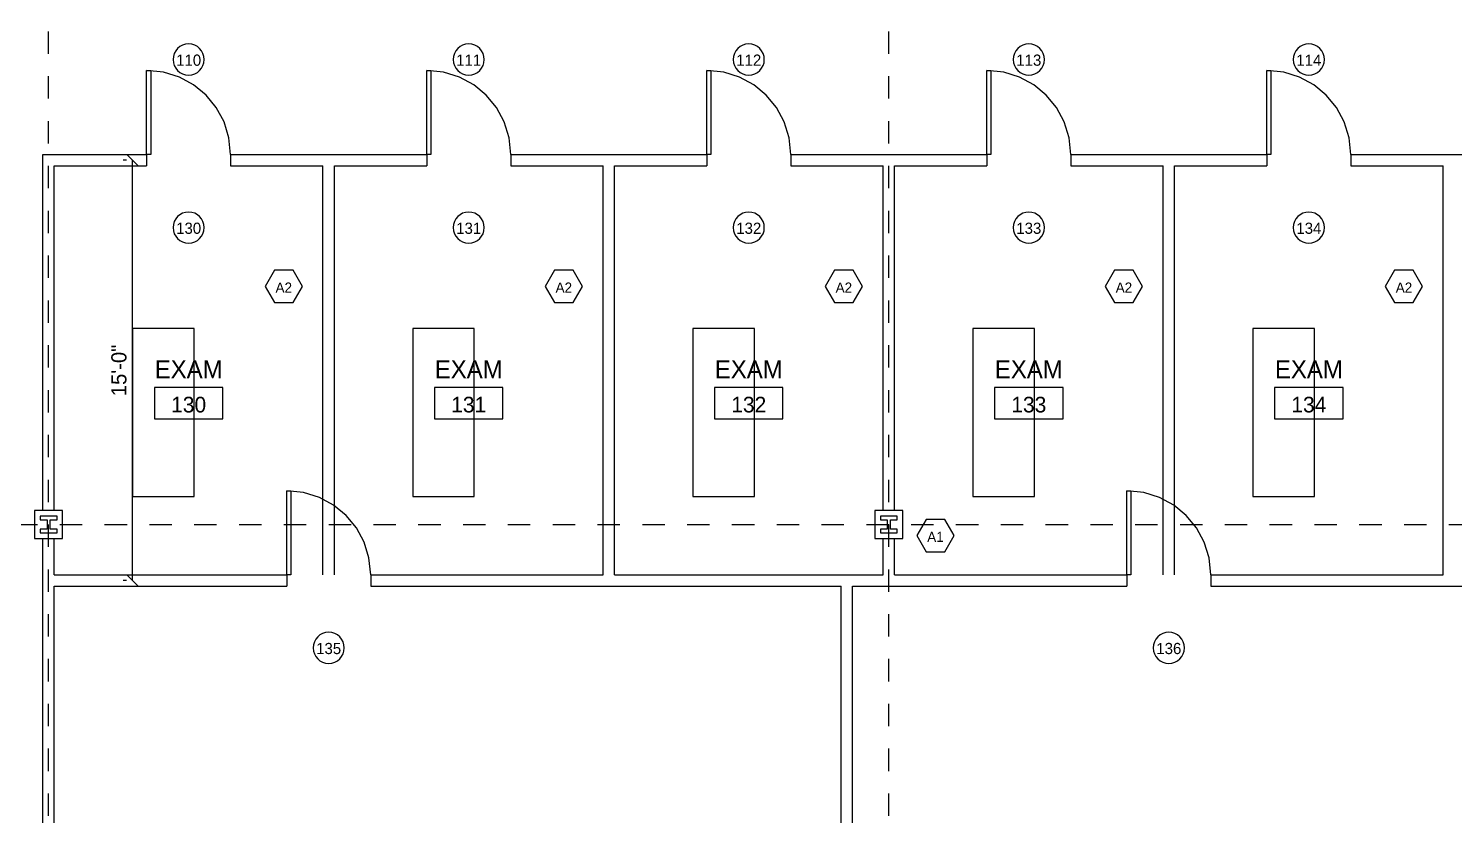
# Model space of a CAD drawing. Header units: inches. Extents: x 0.5 to 35.5, y 0.5 to 23.5.
# Drawn here: x 6.85 to 13.22, y 10.23 to 13.74 of the extents above; entities that cross this region are included whole.
import ezdxf
from ezdxf.enums import TextEntityAlignment as Align

# ---------------------------------------------------------------- set-up
doc = ezdxf.new("R2010")
doc.units = ezdxf.units.IN
doc.linetypes.add('DASHED', pattern=[0.125, 0.0833, -0.0417])
for name, color, linetype in [('A-ANNO-DIMS', 7, 'CONTINUOUS'), ('A-ANNO-SYMB', 5, 'CONTINUOUS'), ('A-ANNO-TEXT', 3, 'CONTINUOUS'), ('A-COLS', 1, 'CONTINUOUS'), ('A-DOOR', 4, 'CONTINUOUS'), ('A-FURN', 4, 'CONTINUOUS'), ('A-WALL', 2, 'CONTINUOUS'), ('S-GRID', 1, 'CONTINUOUS')]:
    doc.layers.add(name, color=color, linetype=linetype)

msp = doc.modelspace()

# ---------------------------------------------------------------- linework, layer by layer
at = {"layer": 'A-ANNO-DIMS'}
for p, q in [((7.344, 13.12823), (7.29489, 13.17733)), ((7.29167, 13.15278), (7.27778, 13.15278)), ((7.31944, 11.27778), (7.31944, 13.15278)), ((7.29167, 11.27778), (7.27778, 11.27778)), ((7.344, 11.25323), (7.29489, 11.30233))]:
    msp.add_line(p, q, dxfattribs=at)
at = {"layer": 'A-ANNO-SYMB'}
for p, q in [((7.50546, 13.62942), (7.50141, 13.61638)), ((7.51186, 13.64121), (7.50546, 13.62942)), ((7.52034, 13.65149), (7.51186, 13.64121)), ((7.53062, 13.65997), (7.52034, 13.65149)), ((7.54241, 13.66637), (7.53062, 13.65997)), ((7.55545, 13.67042), (7.54241, 13.66637)), ((7.56944, 13.67183), (7.55545, 13.67042)), ((7.58344, 13.67042), (7.56944, 13.67183)), ((7.59648, 13.66637), (7.58344, 13.67042)), ((7.60827, 13.65997), (7.59648, 13.66637)), ((7.61855, 13.65149), (7.60827, 13.65997)), ((7.62703, 13.64121), (7.61855, 13.65149)), ((7.63343, 13.62942), (7.62703, 13.64121)), ((7.63748, 13.61638), (7.63343, 13.62942)), ((8.75546, 13.62942), (8.75141, 13.61638)), ((8.76186, 13.64121), (8.75546, 13.62942)), ((8.77034, 13.65149), (8.76186, 13.64121)), ((8.78062, 13.65997), (8.77034, 13.65149)), ((8.79241, 13.66637), (8.78062, 13.65997)), ((8.80545, 13.67042), (8.79241, 13.66637)), ((8.81944, 13.67183), (8.80545, 13.67042)), ((8.83344, 13.67042), (8.81944, 13.67183)), ((8.84648, 13.66637), (8.83344, 13.67042)), ((8.85827, 13.65997), (8.84648, 13.66637)), ((8.86855, 13.65149), (8.85827, 13.65997)), ((8.87703, 13.64121), (8.86855, 13.65149)), ((8.88343, 13.62942), (8.87703, 13.64121)), ((8.88748, 13.61638), (8.88343, 13.62942)), ((10.00546, 13.62942), (10.00141, 13.61638)), ((10.01186, 13.64121), (10.00546, 13.62942)), ((10.02034, 13.65149), (10.01186, 13.64121)), ((10.03062, 13.65997), (10.02034, 13.65149)), ((10.04241, 13.66637), (10.03062, 13.65997)), ((10.05545, 13.67042), (10.04241, 13.66637)), ((10.06944, 13.67183), (10.05545, 13.67042)), ((10.08344, 13.67042), (10.06944, 13.67183)), ((10.09648, 13.66637), (10.08344, 13.67042)), ((10.10827, 13.65997), (10.09648, 13.66637)), ((10.11855, 13.65149), (10.10827, 13.65997)), ((10.12703, 13.64121), (10.11855, 13.65149)), ((10.13343, 13.62942), (10.12703, 13.64121)), ((10.13748, 13.61638), (10.13343, 13.62942)), ((11.25546, 13.62942), (11.25141, 13.61638)), ((11.26186, 13.64121), (11.25546, 13.62942)), ((11.27034, 13.65149), (11.26186, 13.64121)), ((11.28062, 13.65997), (11.27034, 13.65149)), ((11.29241, 13.66637), (11.28062, 13.65997)), ((11.30545, 13.67042), (11.29241, 13.66637)), ((11.31944, 13.67183), (11.30545, 13.67042)), ((11.33344, 13.67042), (11.31944, 13.67183)), ((11.34648, 13.66637), (11.33344, 13.67042)), ((11.35827, 13.65997), (11.34648, 13.66637)), ((11.36855, 13.65149), (11.35827, 13.65997)), ((11.37703, 13.64121), (11.36855, 13.65149)), ((11.38343, 13.62942), (11.37703, 13.64121)), ((11.38748, 13.61638), (11.38343, 13.62942)), ((12.50546, 13.62942), (12.50141, 13.61638)), ((12.51186, 13.64121), (12.50546, 13.62942)), ((12.52034, 13.65149), (12.51186, 13.64121)), ((12.53062, 13.65997), (12.52034, 13.65149)), ((12.54241, 13.66637), (12.53062, 13.65997)), ((12.55545, 13.67042), (12.54241, 13.66637)), ((12.56944, 13.67183), (12.55545, 13.67042)), ((12.58344, 13.67042), (12.56944, 13.67183)), ((12.59648, 13.66637), (12.58344, 13.67042)), ((12.60827, 13.65997), (12.59648, 13.66637)), ((12.61855, 13.65149), (12.60827, 13.65997)), ((12.62703, 13.64121), (12.61855, 13.65149)), ((12.63343, 13.62942), (12.62703, 13.64121)), ((12.63748, 13.61638), (12.63343, 13.62942)), ((7.50141, 13.61638), (7.5, 13.60239)), ((7.5, 13.60239), (7.50141, 13.58839)), ((7.50141, 13.58839), (7.50546, 13.57536)), ((7.50546, 13.57536), (7.51186, 13.56356)), ((7.51186, 13.56356), (7.52034, 13.55328)), ((7.61855, 13.55328), (7.62703, 13.56356)), ((7.62703, 13.56356), (7.63343, 13.57536)), ((7.63343, 13.57536), (7.63748, 13.58839)), ((7.63889, 13.60239), (7.63748, 13.61638)), ((7.63748, 13.58839), (7.63889, 13.60239)), ((8.75141, 13.61638), (8.75, 13.60239)), ((8.75, 13.60239), (8.75141, 13.58839)), ((8.75141, 13.58839), (8.75546, 13.57536)), ((8.75546, 13.57536), (8.76186, 13.56356)), ((8.76186, 13.56356), (8.77034, 13.55328)), ((8.86855, 13.55328), (8.87703, 13.56356)), ((8.87703, 13.56356), (8.88343, 13.57536)), ((8.88343, 13.57536), (8.88748, 13.58839)), ((8.88889, 13.60239), (8.88748, 13.61638)), ((8.88748, 13.58839), (8.88889, 13.60239)), ((10.00141, 13.61638), (10, 13.60239)), ((10, 13.60239), (10.00141, 13.58839)), ((10.00141, 13.58839), (10.00546, 13.57536)), ((10.00546, 13.57536), (10.01186, 13.56356)), ((10.01186, 13.56356), (10.02034, 13.55328)), ((10.11855, 13.55328), (10.12703, 13.56356)), ((10.12703, 13.56356), (10.13343, 13.57536)), ((10.13343, 13.57536), (10.13748, 13.58839)), ((10.13889, 13.60239), (10.13748, 13.61638)), ((10.13748, 13.58839), (10.13889, 13.60239)), ((11.25141, 13.61638), (11.25, 13.60239)), ((11.25, 13.60239), (11.25141, 13.58839)), ((11.25141, 13.58839), (11.25546, 13.57536)), ((11.25546, 13.57536), (11.26186, 13.56356)), ((11.26186, 13.56356), (11.27034, 13.55328)), ((11.36855, 13.55328), (11.37703, 13.56356)), ((11.37703, 13.56356), (11.38343, 13.57536)), ((11.38343, 13.57536), (11.38748, 13.58839)), ((11.38889, 13.60239), (11.38748, 13.61638)), ((11.38748, 13.58839), (11.38889, 13.60239)), ((12.50141, 13.61638), (12.5, 13.60239)), ((12.5, 13.60239), (12.50141, 13.58839)), ((12.50141, 13.58839), (12.50546, 13.57536)), ((12.50546, 13.57536), (12.51186, 13.56356)), ((12.51186, 13.56356), (12.52034, 13.55328)), ((12.61855, 13.55328), (12.62703, 13.56356)), ((12.62703, 13.56356), (12.63343, 13.57536)), ((12.63343, 13.57536), (12.63748, 13.58839)), ((12.63889, 13.60239), (12.63748, 13.61638)), ((12.63748, 13.58839), (12.63889, 13.60239)), ((7.52034, 13.55328), (7.53062, 13.5448)), ((7.53062, 13.5448), (7.54241, 13.5384)), ((7.54241, 13.5384), (7.55545, 13.53435)), ((7.55545, 13.53435), (7.56944, 13.53294)), ((7.56944, 13.53294), (7.58344, 13.53435)), ((7.58344, 13.53435), (7.59648, 13.5384)), ((7.59648, 13.5384), (7.60827, 13.5448)), ((7.60827, 13.5448), (7.61855, 13.55328)), ((8.77034, 13.55328), (8.78062, 13.5448)), ((8.78062, 13.5448), (8.79241, 13.5384)), ((8.79241, 13.5384), (8.80545, 13.53435)), ((8.80545, 13.53435), (8.81944, 13.53294)), ((8.81944, 13.53294), (8.83344, 13.53435)), ((8.83344, 13.53435), (8.84648, 13.5384)), ((8.84648, 13.5384), (8.85827, 13.5448)), ((8.85827, 13.5448), (8.86855, 13.55328)), ((10.02034, 13.55328), (10.03062, 13.5448)), ((10.03062, 13.5448), (10.04241, 13.5384)), ((10.04241, 13.5384), (10.05545, 13.53435)), ((10.05545, 13.53435), (10.06944, 13.53294)), ((10.06944, 13.53294), (10.08344, 13.53435)), ((10.08344, 13.53435), (10.09648, 13.5384)), ((10.09648, 13.5384), (10.10827, 13.5448)), ((10.10827, 13.5448), (10.11855, 13.55328)), ((11.27034, 13.55328), (11.28062, 13.5448)), ((11.28062, 13.5448), (11.29241, 13.5384)), ((11.29241, 13.5384), (11.30545, 13.53435)), ((11.30545, 13.53435), (11.31944, 13.53294)), ((11.31944, 13.53294), (11.33344, 13.53435)), ((11.33344, 13.53435), (11.34648, 13.5384)), ((11.34648, 13.5384), (11.35827, 13.5448)), ((11.35827, 13.5448), (11.36855, 13.55328)), ((12.52034, 13.55328), (12.53062, 13.5448)), ((12.53062, 13.5448), (12.54241, 13.5384)), ((12.54241, 13.5384), (12.55545, 13.53435)), ((12.55545, 13.53435), (12.56944, 13.53294)), ((12.56944, 13.53294), (12.58344, 13.53435)), ((12.58344, 13.53435), (12.59648, 13.5384)), ((12.59648, 13.5384), (12.60827, 13.5448)), ((12.60827, 13.5448), (12.61855, 13.55328)), ((7.56944, 12.92183), (7.55545, 12.92042)), ((7.58344, 12.92042), (7.56944, 12.92183)), ((8.81944, 12.92183), (8.80545, 12.92042)), ((8.83344, 12.92042), (8.81944, 12.92183)), ((10.06944, 12.92183), (10.05545, 12.92042)), ((10.08344, 12.92042), (10.06944, 12.92183)), ((11.31944, 12.92183), (11.30545, 12.92042)), ((11.33344, 12.92042), (11.31944, 12.92183)), ((12.56944, 12.92183), (12.55545, 12.92042)), ((12.58344, 12.92042), (12.56944, 12.92183)), ((7.50141, 12.86638), (7.5, 12.85239)), ((7.50546, 12.87942), (7.50141, 12.86638)), ((7.51186, 12.89121), (7.50546, 12.87942)), ((7.52034, 12.90149), (7.51186, 12.89121)), ((7.53062, 12.90997), (7.52034, 12.90149)), ((7.54241, 12.91637), (7.53062, 12.90997)), ((7.55545, 12.92042), (7.54241, 12.91637)), ((7.59648, 12.91637), (7.58344, 12.92042)), ((7.60827, 12.90997), (7.59648, 12.91637)), ((7.61855, 12.90149), (7.60827, 12.90997)), ((7.62703, 12.89121), (7.61855, 12.90149)), ((7.63343, 12.87942), (7.62703, 12.89121)), ((7.63748, 12.86638), (7.63343, 12.87942)), ((7.63889, 12.85239), (7.63748, 12.86638)), ((8.75141, 12.86638), (8.75, 12.85239)), ((8.75546, 12.87942), (8.75141, 12.86638)), ((8.76186, 12.89121), (8.75546, 12.87942)), ((8.77034, 12.90149), (8.76186, 12.89121)), ((8.78062, 12.90997), (8.77034, 12.90149)), ((8.79241, 12.91637), (8.78062, 12.90997)), ((8.80545, 12.92042), (8.79241, 12.91637)), ((8.84648, 12.91637), (8.83344, 12.92042)), ((8.85827, 12.90997), (8.84648, 12.91637)), ((8.86855, 12.90149), (8.85827, 12.90997)), ((8.87703, 12.89121), (8.86855, 12.90149)), ((8.88343, 12.87942), (8.87703, 12.89121)), ((8.88748, 12.86638), (8.88343, 12.87942)), ((8.88889, 12.85239), (8.88748, 12.86638)), ((10.00141, 12.86638), (10, 12.85239)), ((10.00546, 12.87942), (10.00141, 12.86638)), ((10.01186, 12.89121), (10.00546, 12.87942)), ((10.02034, 12.90149), (10.01186, 12.89121)), ((10.03062, 12.90997), (10.02034, 12.90149)), ((10.04241, 12.91637), (10.03062, 12.90997)), ((10.05545, 12.92042), (10.04241, 12.91637)), ((10.09648, 12.91637), (10.08344, 12.92042)), ((10.10827, 12.90997), (10.09648, 12.91637)), ((10.11855, 12.90149), (10.10827, 12.90997)), ((10.12703, 12.89121), (10.11855, 12.90149)), ((10.13343, 12.87942), (10.12703, 12.89121)), ((10.13748, 12.86638), (10.13343, 12.87942)), ((10.13889, 12.85239), (10.13748, 12.86638)), ((11.25141, 12.86638), (11.25, 12.85239)), ((11.25546, 12.87942), (11.25141, 12.86638)), ((11.26186, 12.89121), (11.25546, 12.87942)), ((11.27034, 12.90149), (11.26186, 12.89121)), ((11.28062, 12.90997), (11.27034, 12.90149)), ((11.29241, 12.91637), (11.28062, 12.90997)), ((11.30545, 12.92042), (11.29241, 12.91637)), ((11.34648, 12.91637), (11.33344, 12.92042)), ((11.35827, 12.90997), (11.34648, 12.91637)), ((11.36855, 12.90149), (11.35827, 12.90997)), ((11.37703, 12.89121), (11.36855, 12.90149)), ((11.38343, 12.87942), (11.37703, 12.89121)), ((11.38748, 12.86638), (11.38343, 12.87942)), ((11.38889, 12.85239), (11.38748, 12.86638)), ((12.50141, 12.86638), (12.5, 12.85239)), ((12.50546, 12.87942), (12.50141, 12.86638)), ((12.51186, 12.89121), (12.50546, 12.87942)), ((12.52034, 12.90149), (12.51186, 12.89121)), ((12.53062, 12.90997), (12.52034, 12.90149)), ((12.54241, 12.91637), (12.53062, 12.90997)), ((12.55545, 12.92042), (12.54241, 12.91637)), ((12.59648, 12.91637), (12.58344, 12.92042)), ((12.60827, 12.90997), (12.59648, 12.91637)), ((12.61855, 12.90149), (12.60827, 12.90997)), ((12.62703, 12.89121), (12.61855, 12.90149)), ((12.63343, 12.87942), (12.62703, 12.89121)), ((12.63748, 12.86638), (12.63343, 12.87942)), ((12.63889, 12.85239), (12.63748, 12.86638)), ((7.5, 12.85239), (7.50141, 12.83839)), ((7.50141, 12.83839), (7.50546, 12.82536)), ((7.50546, 12.82536), (7.51186, 12.81356)), ((7.51186, 12.81356), (7.52034, 12.80328)), ((7.52034, 12.80328), (7.53062, 12.7948)), ((7.53062, 12.7948), (7.54241, 12.7884)), ((7.59648, 12.7884), (7.60827, 12.7948)), ((7.60827, 12.7948), (7.61855, 12.80328)), ((7.61855, 12.80328), (7.62703, 12.81356)), ((7.62703, 12.81356), (7.63343, 12.82536)), ((7.63343, 12.82536), (7.63748, 12.83839)), ((7.63748, 12.83839), (7.63889, 12.85239)), ((8.75, 12.85239), (8.75141, 12.83839)), ((8.75141, 12.83839), (8.75546, 12.82536)), ((8.75546, 12.82536), (8.76186, 12.81356)), ((8.76186, 12.81356), (8.77034, 12.80328)), ((8.77034, 12.80328), (8.78062, 12.7948)), ((8.78062, 12.7948), (8.79241, 12.7884)), ((8.84648, 12.7884), (8.85827, 12.7948)), ((8.85827, 12.7948), (8.86855, 12.80328)), ((8.86855, 12.80328), (8.87703, 12.81356)), ((8.87703, 12.81356), (8.88343, 12.82536)), ((8.88343, 12.82536), (8.88748, 12.83839)), ((8.88748, 12.83839), (8.88889, 12.85239)), ((10, 12.85239), (10.00141, 12.83839)), ((10.00141, 12.83839), (10.00546, 12.82536)), ((10.00546, 12.82536), (10.01186, 12.81356)), ((10.01186, 12.81356), (10.02034, 12.80328)), ((10.02034, 12.80328), (10.03062, 12.7948)), ((10.03062, 12.7948), (10.04241, 12.7884)), ((10.09648, 12.7884), (10.10827, 12.7948)), ((10.10827, 12.7948), (10.11855, 12.80328)), ((10.11855, 12.80328), (10.12703, 12.81356)), ((10.12703, 12.81356), (10.13343, 12.82536)), ((10.13343, 12.82536), (10.13748, 12.83839)), ((10.13748, 12.83839), (10.13889, 12.85239)), ((11.25, 12.85239), (11.25141, 12.83839)), ((11.25141, 12.83839), (11.25546, 12.82536)), ((11.25546, 12.82536), (11.26186, 12.81356)), ((11.26186, 12.81356), (11.27034, 12.80328)), ((11.27034, 12.80328), (11.28062, 12.7948)), ((11.28062, 12.7948), (11.29241, 12.7884)), ((11.34648, 12.7884), (11.35827, 12.7948)), ((11.35827, 12.7948), (11.36855, 12.80328)), ((11.36855, 12.80328), (11.37703, 12.81356)), ((11.37703, 12.81356), (11.38343, 12.82536)), ((11.38343, 12.82536), (11.38748, 12.83839)), ((11.38748, 12.83839), (11.38889, 12.85239)), ((12.5, 12.85239), (12.50141, 12.83839)), ((12.50141, 12.83839), (12.50546, 12.82536)), ((12.50546, 12.82536), (12.51186, 12.81356)), ((12.51186, 12.81356), (12.52034, 12.80328)), ((12.52034, 12.80328), (12.53062, 12.7948)), ((12.53062, 12.7948), (12.54241, 12.7884)), ((12.59648, 12.7884), (12.60827, 12.7948)), ((12.60827, 12.7948), (12.61855, 12.80328)), ((12.61855, 12.80328), (12.62703, 12.81356)), ((12.62703, 12.81356), (12.63343, 12.82536)), ((12.63343, 12.82536), (12.63748, 12.83839)), ((12.63748, 12.83839), (12.63889, 12.85239)), ((7.54241, 12.7884), (7.55545, 12.78435)), ((7.55545, 12.78435), (7.56944, 12.78294)), ((7.56944, 12.78294), (7.58344, 12.78435)), ((7.58344, 12.78435), (7.59648, 12.7884)), ((8.79241, 12.7884), (8.80545, 12.78435)), ((8.80545, 12.78435), (8.81944, 12.78294)), ((8.81944, 12.78294), (8.83344, 12.78435)), ((8.83344, 12.78435), (8.84648, 12.7884)), ((10.04241, 12.7884), (10.05545, 12.78435)), ((10.05545, 12.78435), (10.06944, 12.78294)), ((10.06944, 12.78294), (10.08344, 12.78435)), ((10.08344, 12.78435), (10.09648, 12.7884)), ((11.29241, 12.7884), (11.30545, 12.78435)), ((11.30545, 12.78435), (11.31944, 12.78294)), ((11.31944, 12.78294), (11.33344, 12.78435)), ((11.33344, 12.78435), (11.34648, 12.7884)), ((12.54241, 12.7884), (12.55545, 12.78435)), ((12.55545, 12.78435), (12.56944, 12.78294)), ((12.56944, 12.78294), (12.58344, 12.78435)), ((12.58344, 12.78435), (12.59648, 12.7884)), ((7.95239, 12.66245), (7.91072, 12.59028)), ((8.03572, 12.66245), (7.95239, 12.66245)), ((8.07739, 12.59028), (8.03572, 12.66245)), ((9.20239, 12.66245), (9.16072, 12.59028)), ((9.28572, 12.66245), (9.20239, 12.66245)), ((9.32739, 12.59028), (9.28572, 12.66245)), ((10.45239, 12.66245), (10.41072, 12.59028)), ((10.53572, 12.66245), (10.45239, 12.66245)), ((10.57739, 12.59028), (10.53572, 12.66245)), ((11.70239, 12.66245), (11.66072, 12.59028)), ((11.78572, 12.66245), (11.70239, 12.66245)), ((11.82739, 12.59028), (11.78572, 12.66245)), ((12.95239, 12.66245), (12.91072, 12.59028)), ((13.03572, 12.66245), (12.95239, 12.66245)), ((13.07739, 12.59028), (13.03572, 12.66245)), ((7.91072, 12.59028), (7.95239, 12.51811)), ((8.03572, 12.51811), (8.07739, 12.59028)), ((9.16072, 12.59028), (9.20239, 12.51811)), ((9.28572, 12.51811), (9.32739, 12.59028)), ((10.41072, 12.59028), (10.45239, 12.51811)), ((10.53572, 12.51811), (10.57739, 12.59028)), ((11.66072, 12.59028), (11.70239, 12.51811)), ((11.78572, 12.51811), (11.82739, 12.59028)), ((12.91072, 12.59028), (12.95239, 12.51811)), ((13.03572, 12.51811), (13.07739, 12.59028)), ((7.95239, 12.51811), (8.03572, 12.51811)), ((9.20239, 12.51811), (9.28572, 12.51811)), ((10.45239, 12.51811), (10.53572, 12.51811)), ((11.70239, 12.51811), (11.78572, 12.51811)), ((12.95239, 12.51811), (13.03572, 12.51811)), ((7.72222, 12.13889), (7.41667, 12.13889)), ((7.41667, 12.13889), (7.41667, 12)), ((7.72222, 12), (7.72222, 12.13889)), ((8.97222, 12.13889), (8.66667, 12.13889)), ((8.66667, 12.13889), (8.66667, 12)), ((8.97222, 12), (8.97222, 12.13889)), ((10.22222, 12.13889), (9.91667, 12.13889)), ((9.91667, 12.13889), (9.91667, 12)), ((10.22222, 12), (10.22222, 12.13889)), ((11.47222, 12.13889), (11.16667, 12.13889)), ((11.16667, 12.13889), (11.16667, 12)), ((11.47222, 12), (11.47222, 12.13889)), ((12.72222, 12.13889), (12.41667, 12.13889)), ((12.41667, 12.13889), (12.41667, 12)), ((12.72222, 12), (12.72222, 12.13889)), ((7.41667, 12), (7.72222, 12)), ((8.66667, 12), (8.97222, 12)), ((9.91667, 12), (10.22222, 12)), ((11.16667, 12), (11.47222, 12)), ((12.41667, 12), (12.72222, 12)), ((10.86111, 11.55034), (10.81944, 11.47817)), ((10.94444, 11.55034), (10.86111, 11.55034)), ((10.98611, 11.47817), (10.94444, 11.55034)), ((10.81944, 11.47817), (10.86111, 11.406)), ((10.94444, 11.406), (10.98611, 11.47817)), ((10.86111, 11.406), (10.94444, 11.406)), ((8.13686, 11.01621), (8.13046, 11.00442)), ((8.14534, 11.02649), (8.13686, 11.01621)), ((8.15562, 11.03497), (8.14534, 11.02649)), ((8.16741, 11.04137), (8.15562, 11.03497)), ((8.18045, 11.04542), (8.16741, 11.04137)), ((8.19444, 11.04683), (8.18045, 11.04542)), ((8.20844, 11.04542), (8.19444, 11.04683)), ((8.22148, 11.04137), (8.20844, 11.04542)), ((8.23327, 11.03497), (8.22148, 11.04137)), ((8.24355, 11.02649), (8.23327, 11.03497)), ((8.25203, 11.01621), (8.24355, 11.02649)), ((8.25843, 11.00442), (8.25203, 11.01621)), ((11.88686, 11.01621), (11.88046, 11.00442)), ((11.89534, 11.02649), (11.88686, 11.01621)), ((11.90562, 11.03497), (11.89534, 11.02649)), ((11.91741, 11.04137), (11.90562, 11.03497)), ((11.93045, 11.04542), (11.91741, 11.04137)), ((11.94444, 11.04683), (11.93045, 11.04542)), ((11.95844, 11.04542), (11.94444, 11.04683)), ((11.97148, 11.04137), (11.95844, 11.04542)), ((11.98327, 11.03497), (11.97148, 11.04137)), ((11.99355, 11.02649), (11.98327, 11.03497)), ((12.00203, 11.01621), (11.99355, 11.02649)), ((12.00843, 11.00442), (12.00203, 11.01621)), ((8.12641, 10.99138), (8.125, 10.97739)), ((8.125, 10.97739), (8.12641, 10.96339)), ((8.13046, 11.00442), (8.12641, 10.99138)), ((8.12641, 10.96339), (8.13046, 10.95036)), ((8.13046, 10.95036), (8.13686, 10.93856)), ((8.25203, 10.93856), (8.25843, 10.95036)), ((8.26248, 10.99138), (8.25843, 11.00442)), ((8.25843, 10.95036), (8.26248, 10.96339)), ((8.26389, 10.97739), (8.26248, 10.99138)), ((8.26248, 10.96339), (8.26389, 10.97739)), ((11.87641, 10.99138), (11.875, 10.97739)), ((11.875, 10.97739), (11.87641, 10.96339)), ((11.88046, 11.00442), (11.87641, 10.99138)), ((11.87641, 10.96339), (11.88046, 10.95036)), ((11.88046, 10.95036), (11.88686, 10.93856)), ((12.00203, 10.93856), (12.00843, 10.95036)), ((12.01248, 10.99138), (12.00843, 11.00442)), ((12.00843, 10.95036), (12.01248, 10.96339)), ((12.01389, 10.97739), (12.01248, 10.99138)), ((12.01248, 10.96339), (12.01389, 10.97739)), ((8.13686, 10.93856), (8.14534, 10.92828)), ((8.14534, 10.92828), (8.15562, 10.9198)), ((8.15562, 10.9198), (8.16741, 10.9134)), ((8.16741, 10.9134), (8.18045, 10.90935)), ((8.18045, 10.90935), (8.19444, 10.90794)), ((8.19444, 10.90794), (8.20844, 10.90935)), ((8.20844, 10.90935), (8.22148, 10.9134)), ((8.22148, 10.9134), (8.23327, 10.9198)), ((8.23327, 10.9198), (8.24355, 10.92828)), ((8.24355, 10.92828), (8.25203, 10.93856)), ((11.88686, 10.93856), (11.89534, 10.92828)), ((11.89534, 10.92828), (11.90562, 10.9198)), ((11.90562, 10.9198), (11.91741, 10.9134)), ((11.91741, 10.9134), (11.93045, 10.90935)), ((11.93045, 10.90935), (11.94444, 10.90794)), ((11.94444, 10.90794), (11.95844, 10.90935)), ((11.95844, 10.90935), (11.97148, 10.9134)), ((11.97148, 10.9134), (11.98327, 10.9198)), ((11.98327, 10.9198), (11.99355, 10.92828)), ((11.99355, 10.92828), (12.00203, 10.93856))]:
    msp.add_line(p, q, dxfattribs=at)
at = {"layer": 'A-COLS'}
for p, q in [((7.00694, 11.59028), (6.88194, 11.59028)), ((6.88194, 11.59028), (6.88194, 11.46528)), ((7.00694, 11.46528), (7.00694, 11.59028)), ((10.75694, 11.59028), (10.63194, 11.59028)), ((10.63194, 11.59028), (10.63194, 11.46528)), ((10.75694, 11.46528), (10.75694, 11.59028)), ((6.98194, 11.56528), (6.90694, 11.56528)), ((6.90694, 11.56528), (6.90694, 11.54861)), ((6.90694, 11.54861), (6.9375, 11.54861)), ((6.9375, 11.54861), (6.9375, 11.50694)), ((6.95139, 11.50694), (6.95139, 11.54861)), ((6.95139, 11.54861), (6.98194, 11.54861)), ((6.98194, 11.54861), (6.98194, 11.56528)), ((10.73194, 11.56528), (10.65694, 11.56528)), ((10.65694, 11.56528), (10.65694, 11.54861)), ((10.65694, 11.54861), (10.6875, 11.54861)), ((10.6875, 11.54861), (10.6875, 11.50694)), ((10.70139, 11.50694), (10.70139, 11.54861)), ((10.70139, 11.54861), (10.73194, 11.54861)), ((10.73194, 11.54861), (10.73194, 11.56528)), ((6.88194, 11.46528), (7.00694, 11.46528)), ((6.9375, 11.50694), (6.90694, 11.50694)), ((6.90694, 11.50694), (6.90694, 11.49028)), ((6.90694, 11.49028), (6.98194, 11.49028)), ((6.98194, 11.50694), (6.95139, 11.50694)), ((6.98194, 11.49028), (6.98194, 11.50694)), ((10.63194, 11.46528), (10.75694, 11.46528)), ((10.6875, 11.50694), (10.65694, 11.50694)), ((10.65694, 11.50694), (10.65694, 11.49028)), ((10.65694, 11.49028), (10.73194, 11.49028)), ((10.73194, 11.50694), (10.70139, 11.50694)), ((10.73194, 11.49028), (10.73194, 11.50694))]:
    msp.add_line(p, q, dxfattribs=at)
at = {"layer": 'A-DOOR'}
for p, q in [((7.38194, 13.17817), (7.38194, 13.55317)), ((7.38194, 13.55317), (7.40017, 13.55317)), ((7.45752, 13.54555), (7.38194, 13.55317)), ((7.40017, 13.55317), (7.40017, 13.17817)), ((7.52791, 13.5237), (7.45752, 13.54555)), ((7.59161, 13.48912), (7.52791, 13.5237)), ((8.63194, 13.17817), (8.63194, 13.55317)), ((8.63194, 13.55317), (8.65017, 13.55317)), ((8.70752, 13.54555), (8.63194, 13.55317)), ((8.65017, 13.55317), (8.65017, 13.17817)), ((8.77791, 13.5237), (8.70752, 13.54555)), ((8.84161, 13.48912), (8.77791, 13.5237)), ((9.88194, 13.17817), (9.88194, 13.55317)), ((9.88194, 13.55317), (9.90017, 13.55317)), ((9.95752, 13.54555), (9.88194, 13.55317)), ((9.90017, 13.55317), (9.90017, 13.17817)), ((10.02791, 13.5237), (9.95752, 13.54555)), ((10.09161, 13.48912), (10.02791, 13.5237)), ((11.13194, 13.17817), (11.13194, 13.55317)), ((11.13194, 13.55317), (11.15017, 13.55317)), ((11.20752, 13.54555), (11.13194, 13.55317)), ((11.15017, 13.55317), (11.15017, 13.17817)), ((11.27791, 13.5237), (11.20752, 13.54555)), ((11.34161, 13.48912), (11.27791, 13.5237)), ((12.38194, 13.17817), (12.38194, 13.55317)), ((12.38194, 13.55317), (12.40017, 13.55317)), ((12.45752, 13.54555), (12.38194, 13.55317)), ((12.40017, 13.55317), (12.40017, 13.17817)), ((12.52791, 13.5237), (12.45752, 13.54555)), ((12.59161, 13.48912), (12.52791, 13.5237)), ((7.64711, 13.44333), (7.59161, 13.48912)), ((7.6929, 13.38783), (7.64711, 13.44333)), ((8.89711, 13.44333), (8.84161, 13.48912)), ((8.9429, 13.38783), (8.89711, 13.44333)), ((10.14711, 13.44333), (10.09161, 13.48912)), ((10.1929, 13.38783), (10.14711, 13.44333)), ((11.39711, 13.44333), (11.34161, 13.48912)), ((11.4429, 13.38783), (11.39711, 13.44333)), ((12.64711, 13.44333), (12.59161, 13.48912)), ((12.6929, 13.38783), (12.64711, 13.44333)), ((7.72748, 13.32414), (7.6929, 13.38783)), ((8.97748, 13.32414), (8.9429, 13.38783)), ((10.22748, 13.32414), (10.1929, 13.38783)), ((11.47748, 13.32414), (11.4429, 13.38783)), ((12.72748, 13.32414), (12.6929, 13.38783)), ((7.74933, 13.25374), (7.72748, 13.32414)), ((8.99933, 13.25374), (8.97748, 13.32414)), ((10.24933, 13.25374), (10.22748, 13.32414)), ((11.49933, 13.25374), (11.47748, 13.32414)), ((12.74933, 13.25374), (12.72748, 13.32414)), ((7.75694, 13.17817), (7.74933, 13.25374)), ((9.00694, 13.17817), (8.99933, 13.25374)), ((10.25694, 13.17817), (10.24933, 13.25374)), ((11.50694, 13.17817), (11.49933, 13.25374)), ((12.75694, 13.17817), (12.74933, 13.25374)), ((7.40017, 13.17817), (7.38194, 13.17817)), ((8.65017, 13.17817), (8.63194, 13.17817)), ((9.90017, 13.17817), (9.88194, 13.17817)), ((11.15017, 13.17817), (11.13194, 13.17817)), ((12.40017, 13.17817), (12.38194, 13.17817)), ((8.00694, 11.30317), (8.00694, 11.67817)), ((8.00694, 11.67817), (8.02517, 11.67817)), ((8.08252, 11.67055), (8.00694, 11.67817)), ((8.02517, 11.67817), (8.02517, 11.30317)), ((8.15291, 11.6487), (8.08252, 11.67055)), ((8.21661, 11.61412), (8.15291, 11.6487)), ((11.75694, 11.30317), (11.75694, 11.67817)), ((11.75694, 11.67817), (11.77517, 11.67817)), ((11.83252, 11.67055), (11.75694, 11.67817)), ((11.77517, 11.67817), (11.77517, 11.30317)), ((11.90291, 11.6487), (11.83252, 11.67055)), ((11.96661, 11.61412), (11.90291, 11.6487)), ((8.27211, 11.56833), (8.21661, 11.61412)), ((12.02211, 11.56833), (11.96661, 11.61412)), ((8.3179, 11.51283), (8.27211, 11.56833)), ((12.0679, 11.51283), (12.02211, 11.56833)), ((8.35248, 11.44914), (8.3179, 11.51283)), ((12.10248, 11.44914), (12.0679, 11.51283)), ((8.37433, 11.37874), (8.35248, 11.44914)), ((12.12433, 11.37874), (12.10248, 11.44914)), ((8.38194, 11.30317), (8.37433, 11.37874)), ((12.13194, 11.30317), (12.12433, 11.37874)), ((8.02517, 11.30317), (8.00694, 11.30317)), ((11.77517, 11.30317), (11.75694, 11.30317))]:
    msp.add_line(p, q, dxfattribs=at)
at = {"layer": 'A-FURN'}
for p, q in [((7.59444, 12.40278), (7.31944, 12.40278)), ((7.31944, 12.40278), (7.31944, 11.65278)), ((7.59444, 11.65278), (7.59444, 12.40278)), ((8.84444, 12.40278), (8.56944, 12.40278)), ((8.56944, 12.40278), (8.56944, 11.65278)), ((8.84444, 11.65278), (8.84444, 12.40278)), ((10.09444, 12.40278), (9.81944, 12.40278)), ((9.81944, 12.40278), (9.81944, 11.65278)), ((10.09444, 11.65278), (10.09444, 12.40278)), ((11.34444, 12.40278), (11.06944, 12.40278)), ((11.06944, 12.40278), (11.06944, 11.65278)), ((11.34444, 11.65278), (11.34444, 12.40278)), ((12.59444, 12.40278), (12.31944, 12.40278)), ((12.31944, 12.40278), (12.31944, 11.65278)), ((12.59444, 11.65278), (12.59444, 12.40278)), ((7.31944, 11.65278), (7.59444, 11.65278)), ((8.56944, 11.65278), (8.84444, 11.65278)), ((9.81944, 11.65278), (10.09444, 11.65278)), ((11.06944, 11.65278), (11.34444, 11.65278)), ((12.31944, 11.65278), (12.59444, 11.65278))]:
    msp.add_line(p, q, dxfattribs=at)
at = {"layer": 'A-WALL'}
for p, q in [((6.91905, 13.17817), (7.38194, 13.17817)), ((6.91905, 11.59028), (6.91905, 13.17817)), ((7.38194, 13.17817), (7.38194, 13.12739)), ((7.75694, 13.17817), (8.63194, 13.17817)), ((7.75694, 13.17817), (7.75694, 13.12739)), ((8.63194, 13.17817), (8.63194, 13.12739)), ((9.00694, 13.17817), (9.88194, 13.17817)), ((9.00694, 13.17817), (9.00694, 13.12739)), ((9.88194, 13.17817), (9.88194, 13.12739)), ((10.25694, 13.17817), (11.13194, 13.17817)), ((10.25694, 13.17817), (10.25694, 13.12739)), ((11.13194, 13.17817), (11.13194, 13.12739)), ((11.50694, 13.17817), (12.38194, 13.17817)), ((11.50694, 13.17817), (11.50694, 13.12739)), ((12.38194, 13.17817), (12.38194, 13.12739)), ((12.75694, 13.17817), (15.50694, 13.17817)), ((12.75694, 13.17817), (12.75694, 13.12739)), ((6.96984, 13.12739), (7.38194, 13.12739)), ((6.96984, 11.59028), (6.96984, 13.12739)), ((7.75694, 13.12739), (8.16905, 13.12739)), ((8.16905, 11.30317), (8.16905, 13.12739)), ((8.21984, 13.12739), (8.63194, 13.12739)), ((8.21984, 11.30317), (8.21984, 13.12739)), ((9.00694, 13.12739), (9.41905, 13.12739)), ((9.41905, 11.30317), (9.41905, 13.12739)), ((9.46984, 13.12739), (9.88194, 13.12739)), ((9.46984, 11.30317), (9.46984, 13.12739)), ((10.25694, 13.12739), (10.66905, 13.12739)), ((10.66905, 11.59028), (10.66905, 13.12739)), ((10.71984, 13.12739), (11.13194, 13.12739)), ((10.71984, 11.59028), (10.71984, 13.12739)), ((11.50694, 13.12739), (11.91905, 13.12739)), ((11.91905, 11.30317), (11.91905, 13.12739)), ((11.96984, 13.12739), (12.38194, 13.12739)), ((11.96984, 11.30317), (11.96984, 13.12739)), ((12.75694, 13.12739), (13.16905, 13.12739)), ((13.16905, 11.30317), (13.16905, 13.12739)), ((6.91905, 7.84028), (6.91905, 11.46528)), ((6.96984, 11.30317), (6.96984, 11.46528)), ((10.66905, 11.30317), (10.66905, 11.46528)), ((10.71984, 11.30317), (10.71984, 11.46528)), ((6.96984, 11.30317), (8.00694, 11.30317)), ((8.00694, 11.30317), (8.00694, 11.25239)), ((8.38194, 11.30317), (9.41905, 11.30317)), ((8.38194, 11.30317), (8.38194, 11.25239)), ((9.46984, 11.30317), (10.66905, 11.30317)), ((10.71984, 11.30317), (11.75694, 11.30317)), ((11.75694, 11.30317), (11.75694, 11.25239)), ((12.13194, 11.30317), (13.16905, 11.30317)), ((12.13194, 11.30317), (12.13194, 11.25239)), ((6.96984, 7.84028), (6.96984, 11.25239)), ((6.96984, 11.25239), (8.00694, 11.25239)), ((8.38194, 11.25239), (10.48155, 11.25239)), ((10.48155, 7.74067), (10.48155, 11.25239)), ((10.53234, 11.25239), (11.75694, 11.25239)), ((10.53234, 7.74067), (10.53234, 11.25239)), ((12.13194, 11.25239), (14.07335, 11.25239))]:
    msp.add_line(p, q, dxfattribs=at)
at = {"layer": 'S-GRID', "linetype": 'DASHED'}
for p, q in [((6.94444, 7.02778), (6.94444, 21.40278)), ((10.69444, 7.02778), (10.69444, 21.40278)), ((1.19444, 11.52778), (29.94444, 11.52778))]:
    msp.add_line(p, q, dxfattribs=at)

# ---------------------------------------------------------------- texts
at = {"layer": 'A-ANNO-DIMS'}
msp.add_text('15\'-0"', height=0.0675, rotation=90, dxfattribs=at).set_placement((7.29167, 12.21528), align=Align.CENTER)
at = {"layer": 'A-ANNO-SYMB'}
for s, height, p in [('110', 0.05, (7.56944, 13.57461)), ('111', 0.05, (8.81944, 13.57461)), ('112', 0.05, (10.06944, 13.57461)), ('113', 0.05, (11.31944, 13.57461)), ('114', 0.05, (12.56944, 13.57461)), ('130', 0.05, (7.56944, 12.82461)), ('131', 0.05, (8.81944, 12.82461)), ('132', 0.05, (10.06944, 12.82461)), ('133', 0.05, (11.31944, 12.82461)), ('134', 0.05, (12.56944, 12.82461)), ('A2', 0.045, (7.99405, 12.5625)), ('A2', 0.045, (9.24405, 12.5625)), ('A2', 0.045, (10.49405, 12.5625)), ('A2', 0.045, (11.74405, 12.5625)), ('A2', 0.045, (12.99405, 12.5625)), ('130', 0.07, (7.56944, 12.02778)), ('131', 0.07, (8.81944, 12.02778)), ('132', 0.07, (10.06944, 12.02778)), ('133', 0.07, (11.31944, 12.02778)), ('134', 0.07, (12.56944, 12.02778)), ('A1', 0.045, (10.90278, 11.45039)), ('135', 0.05, (8.19444, 10.94961)), ('136', 0.05, (11.94444, 10.94961))]:
    msp.add_text(s, height=height, dxfattribs=at).set_placement(p, align=Align.CENTER)
at = {"layer": 'A-ANNO-TEXT'}
for p in [(7.56944, 12.18056), (8.81944, 12.18056), (10.06944, 12.18056), (11.31944, 12.18056), (12.56944, 12.18056)]:
    msp.add_text('EXAM', height=0.08, dxfattribs=at).set_placement(p, align=Align.CENTER)

doc.saveas('drawing.dxf')
